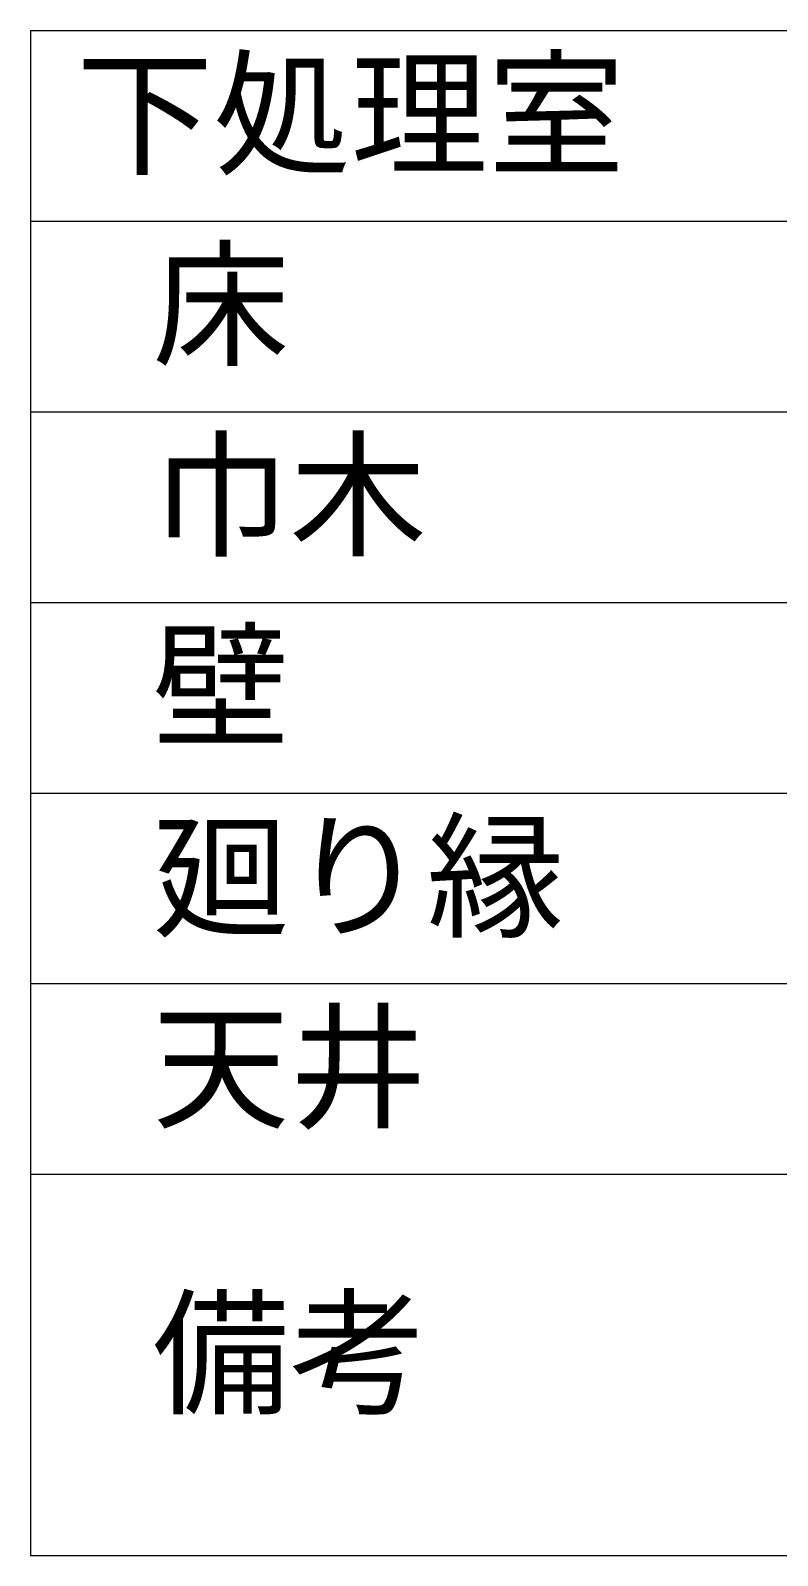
# Model space of a CAD drawing. Units: millimetres at full size. Extents: x -22551 to 92397, y -19340 to 14894.
# Drawn here: x -9608 to -9118, y 4542 to 5542 of the extents above; entities that cross this region are included whole.
import ezdxf
from ezdxf.enums import TextEntityAlignment as Align

# ---------------------------------------------------------------- set-up
doc = ezdxf.new("R2010")
doc.units = ezdxf.units.MM
doc.header["$LTSCALE"] = 70
doc.layers.add('2-0_通芯', color=7, linetype='Continuous', lineweight=15)
doc.styles.add('ＭＳ ゴシック', font='')
doc.styles.get('ＭＳ ゴシック').set_extended_font_data('MS Gothic')

# ---------------------------------------------------------------- blocks, each defined once
blk = doc.blocks.new('グループ部品-125')
at = {"layer": '2-0_通芯'}
for p, q in [((-9607.67, 5541.82), (-9607.67, 4541.82)), ((-9607.67, 5541.82), (-7807.67, 5541.82)), ((-9607.67, 5416.82), (-7807.67, 5416.82)), ((-9607.67, 5291.82), (-7807.67, 5291.82)), ((-9607.67, 5166.82), (-7807.67, 5166.82)), ((-9607.67, 5041.82), (-7807.67, 5041.82)), ((-9607.67, 4916.82), (-7807.67, 4916.82)), ((-9607.67, 4791.82), (-7807.67, 4791.82)), ((-9607.67, 4541.82), (-7807.67, 4541.82))]:
    blk.add_line(p, q, dxfattribs=at)
at = {"layer": '2-0_通芯', "style": 'ＭＳ ゴシック'}
for s, p in [('下処理室', (-9577.67, 5434.32)), ('床', (-9527.67, 5309.32)), ('巾木', (-9527.67, 5184.32)), ('壁', (-9527.67, 5059.32)), ('廻り縁', (-9527.67, 4934.32)), ('天井', (-9527.67, 4809.32)), ('備考', (-9527.67, 4621.82))]:
    blk.add_text(s, height=65.98, dxfattribs=at).set_placement(p, align=Align.BOTTOM_LEFT)

msp = doc.modelspace()

# ---------------------------------------------------------------- block references
at = {"layer": '2-0_通芯'}
msp.add_blockref('グループ部品-125', (0, 0), dxfattribs=at)

doc.saveas('drawing.dxf')
